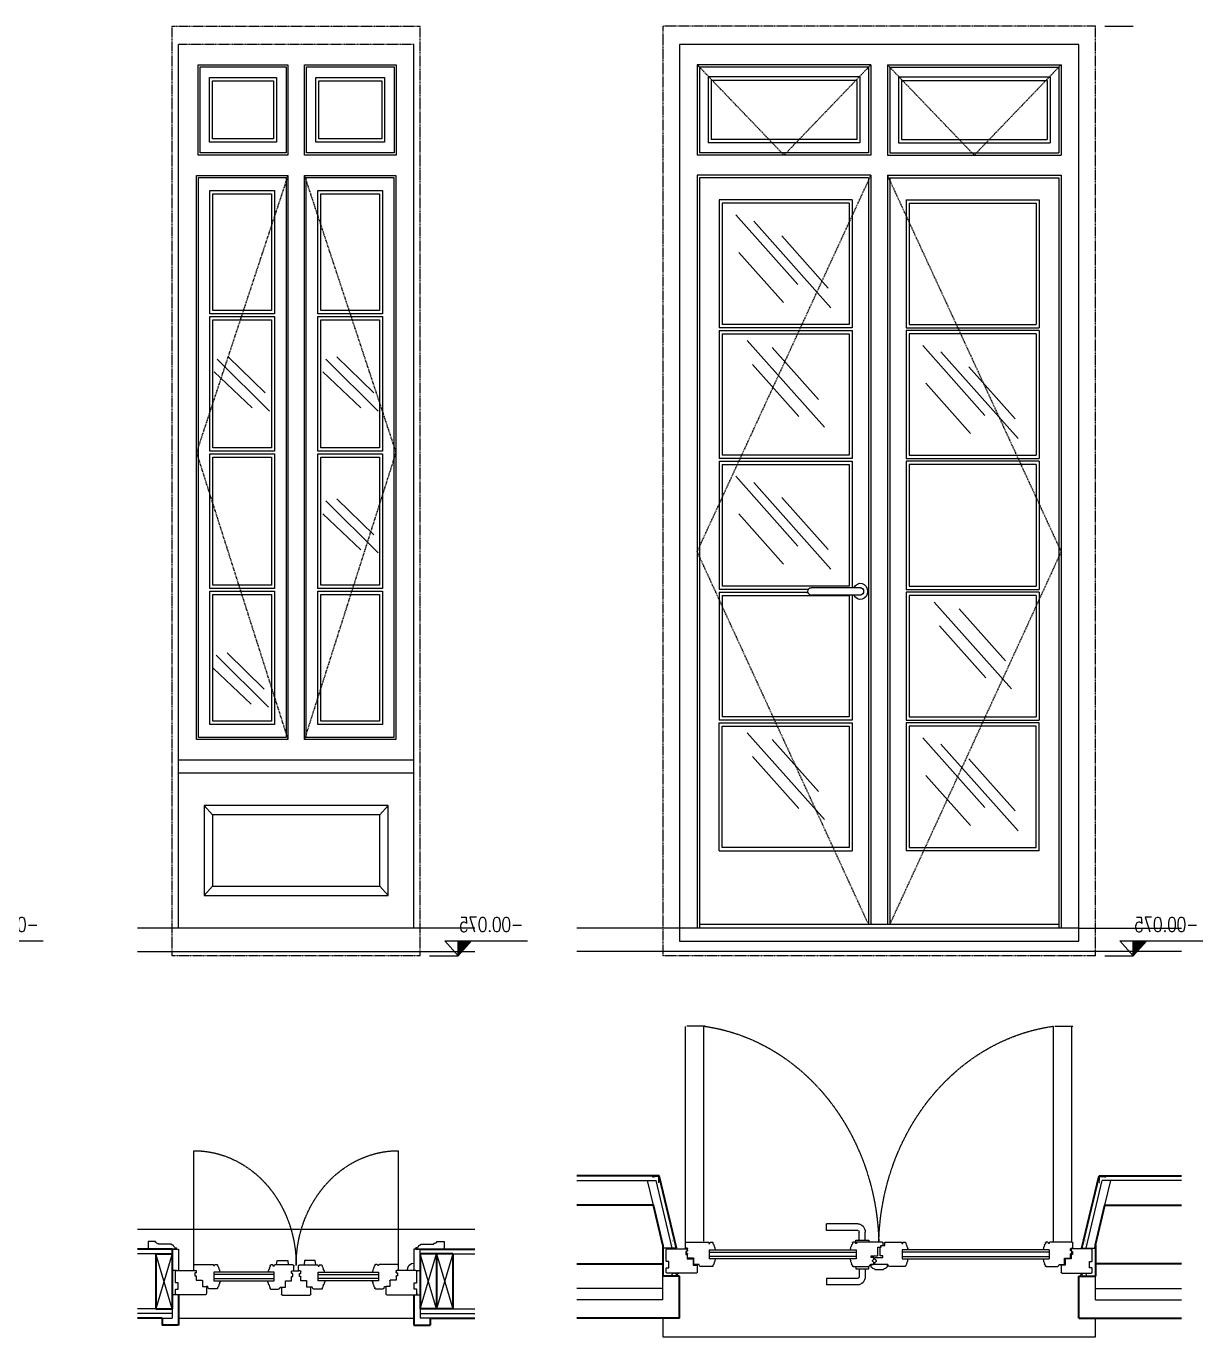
# Model space of a CAD drawing. Header units: inches. Extents: x -6116765 to 6074085, y -988255 to 3489801.
# Drawn here: x -3143482 to -2410093, y 2645834 to 3462499 of the extents above; entities that cross this region are included whole.
import ezdxf

# ---------------------------------------------------------------- set-up
doc = ezdxf.new("R2010")
doc.units = ezdxf.units.IN
doc.linetypes.add('HIDDEN', pattern=[0.375, 0.25, -0.125])
for name, color, linetype, lineweight in [('0_11mm_Line_Weight', 8, 'Continuous', 9), ('0_18mm_Line_Weight', 1, 'Continuous', 18), ('0_20mm_Line_Weight', 3, 'Continuous', 20), ('0_35mm_Line_Weight', 4, 'Continuous', 35), ('Dimensions_Levels', 30, 'Continuous', 18), ('Doors', 3, 'Continuous', 20), ('Partition_Framed', 250, 'Continuous', 25), ('Stairs_Steps', 1, 'Continuous', 18), ('Window_Elevations', 1, 'Continuous', 18), ('Window_Frames', 250, 'Continuous', 25), ('Window_Glass', 1, 'Continuous', 18), ('Window_Pivot_Lines', 91, 'Continuous', 9)]:
    doc.layers.add(name, color=color, linetype=linetype, lineweight=lineweight)
for name, color, linetype in [('Doors_swing', 8, 'Continuous'), ('HATCH', 7, 'Continuous'), ('Structural_Concrete', 250, 'Continuous'), ('Wall', 7, 'Continuous')]:
    doc.layers.add(name, color=color, linetype=linetype)
doc.styles.add('0050_Notes', font='romans.shx', dxfattribs={"width": 0.75, "height": 100})

# ---------------------------------------------------------------- blocks, each defined once
blk = doc.blocks.new('plasterstop')
at = {"layer": 'Partition_Framed', "const_width": 0.4}
blk.add_lwpolyline([(-9.6, 25.7), (-10.4, 24.9), (-9.6, 24), (-10.4, 23.2), (-9.6, 22.4), (-10.4, 21.5), (-9.6, 20.7), (-10.4, 19.8), (-9.6, 19), (-10.4, 18.2), (-9.6, 17.3), (-10.4, 16.5), (-9.6, 15.6), (-10.4, 14.8), (-9.6, 14), (-10.4, 13.1), (-9.6, 12.3), (-10.4, 11.4), (-9.6, 10.6), (-10.4, 9.8), (-10, 9.3), (-10, 0), (0, 0), (0, 0.5), (-10, 0.5)], dxfattribs=at)
blk = doc.blocks.new('angle_bead')
at = {"layer": 'Partition_Framed', "const_width": 0.4}
blk.add_lwpolyline([(-13.1, -13.7), (-13.1, -12.5), (-12, -12.5), (-12, -11.4), (-10.8, -11.4), (-10.8, -10.2), (-9.6, -10.2), (-9.6, -9), (-8.4, -9), (-8.4, -7.8), (-7.2, -7.8), (-7.2, -6.6), (-6.6, -6.6), (-0.7, -0.7, -0.519968), (0, 1.1, -0.532903), (0.7, -0.7), (6.6, -6.6), (7.2, -6.6), (7.2, -7.8), (8.4, -7.8), (8.4, -9), (9.6, -9), (9.6, -10.2), (10.8, -10.2), (10.8, -11.4), (12, -11.4), (12, -12.5), (13.1, -12.5), (13.1, -13.7)], format="xyb", dxfattribs=at)
blk = doc.blocks.new('Door_Arch')
at = {"layer": 'Doors'}
for p, q in [((-64, 20.6), (-86, 20.6)), ((-86, 20.6), (-86, 0)), ((0, 0), (-86, 0)), ((-64, 17.5), (-64, 20.6)), ((-55, 13.5), (-55, 15.1)), ((-15, 13.5), (-55, 13.5)), ((-15, 11.1), (-15, 13.5)), ((0, 0), (0, 3.2))]:
    blk.add_line(p, q, dxfattribs=at)
blk.add_lwpolyline([(-64, 17.5, 0.073464), (-64, 18.3, 0.073464)], format="xyb", dxfattribs=at)
for centre, radius, start, end in [((-62.4, 14.3), 3.54, 33.549, 117.2539), ((-56, 20.3), 5.33, 229.4186, 280.5885), ((-13.3, 5.4), 6.01, 17.2531, 106.7937), ((-1.5, 9.4), 6.44, 200.7728, 283.8585)]:
    blk.add_arc(centre, radius, start, end, dxfattribs=at)
blk = doc.blocks.new('doors_windows_set')
at = {"layer": 'Dimensions_Levels'}
for points in [[(12012.9, 12568.3), (12012.9, 12609.2), (11972, 12609.2)], [(14072.8, 12568.3), (14072.8, 12609.2), (14031.9, 12609.2)]]:
    blk.add_hatch(color=256, dxfattribs=at).paths.add_polyline_path(points)
at = {"layer": '0_11mm_Line_Weight'}
for p, q in [((12233.1, 14989.1), (12233.1, 14743.3)), ((12763.3, 14989.1), (12233.1, 14989.1)), ((12763.3, 14989.1), (12763.3, 14743.3)), ((12813.3, 14989.1), (13343.5, 14989.1)), ((12813.3, 14989.1), (12813.3, 14743.3)), ((13343.5, 14989.1), (13343.5, 14743.3)), ((12239.8, 14982.4), (12239.8, 14750)), ((12756.1, 14982.4), (12239.8, 14982.4)), ((12266.5, 14955.8), (12266.5, 14776.6)), ((12729.4, 14955.8), (12266.5, 14955.8)), ((12729.4, 14955.8), (12729.4, 14776.6)), ((12756.1, 14982.4), (12756.1, 14750)), ((12820.5, 14982.4), (13336.8, 14982.4)), ((12820.5, 14982.4), (12820.5, 14750)), ((12847.2, 14955.8), (13310.1, 14955.8)), ((12847.2, 14955.8), (12847.2, 14776.6)), ((13310.1, 14955.8), (13310.1, 14776.6)), ((13336.8, 14982.4), (13336.8, 14750)), ((12275.7, 14946.5), (12275.7, 14785.9)), ((12720.2, 14946.5), (12275.7, 14946.5)), ((12720.2, 14946.5), (12720.2, 14785.9)), ((12856.4, 14946.5), (13300.9, 14946.5)), ((12856.4, 14946.5), (12856.4, 14785.9)), ((13300.9, 14946.5), (13300.9, 14785.9)), ((12729.4, 14776.6), (12266.5, 14776.6)), ((12720.2, 14785.9), (12275.7, 14785.9)), ((12847.2, 14776.6), (13310.1, 14776.6)), ((12856.4, 14785.9), (13300.9, 14785.9)), ((12763.3, 14743.3), (12233.1, 14743.3)), ((12756.1, 14750), (12239.8, 14750)), ((12813.3, 14743.3), (13343.5, 14743.3)), ((12820.5, 14750), (13336.8, 14750)), ((12233.1, 14688.8), (12233.1, 12643.3)), ((12763.3, 14688.8), (12233.1, 14688.8)), ((12239.8, 14682.1), (12239.8, 12643.3)), ((12756.1, 14682.1), (12239.8, 14682.1)), ((12756.1, 14682.1), (12756.1, 12653.3)), ((12763.3, 14688.8), (12763.3, 12653.3)), ((12813.3, 14688.8), (12813.3, 12653.3)), ((12813.3, 14688.8), (13343.5, 14688.8)), ((12820.5, 14682.1), (12820.5, 12653.3)), ((12820.5, 14682.1), (13336.8, 14682.1)), ((13336.8, 14682.1), (13336.8, 12643.3)), ((13343.5, 14688.8), (13343.5, 12643.3)), ((12299.8, 14622.1), (12299.8, 14274.1)), ((12706.1, 14622.1), (12299.8, 14622.1)), ((12309, 14612.9), (12309, 14283.1)), ((12696.8, 14612.9), (12309, 14612.9)), ((12696.8, 14612.9), (12696.8, 14283.1)), ((12706.1, 14622.1), (12706.1, 14274.1)), ((12870.5, 14622.1), (12870.5, 14274.1)), ((12870.5, 14622.1), (13276.8, 14622.1)), ((12879.8, 14612.9), (12879.8, 14283.1)), ((12879.8, 14612.9), (13267.6, 14612.9)), ((13267.6, 14612.9), (13267.6, 14283.1)), ((13276.8, 14622.1), (13276.8, 14274.1)), ((12696.8, 14283.1), (12309, 14283.1)), ((12879.8, 14283.1), (13267.6, 14283.1)), ((12706.1, 14274.1), (12299.8, 14274.1)), ((12299.8, 14266.7), (12706.1, 14266.7)), ((12299.8, 14266.7), (12299.8, 13919)), ((12309, 14257.7), (12696.8, 14257.7)), ((12309, 14257.7), (12309, 13928)), ((12696.8, 14257.7), (12696.8, 13928)), ((12706.1, 14266.7), (12706.1, 13919)), ((12870.5, 14274.1), (13276.8, 14274.1)), ((13276.8, 14266.7), (12870.5, 14266.7)), ((12870.5, 14266.7), (12870.5, 13919)), ((13267.6, 14257.7), (12879.8, 14257.7)), ((12879.8, 14257.7), (12879.8, 13928)), ((13267.6, 14257.7), (13267.6, 13928)), ((13276.8, 14266.7), (13276.8, 13919)), ((12696.8, 13928), (12309, 13928)), ((12879.8, 13928), (13267.6, 13928)), ((12706.1, 13919), (12299.8, 13919)), ((12299.8, 13911.6), (12706.1, 13911.6)), ((12299.8, 13911.6), (12299.8, 13563.8)), ((12309, 13902.6), (12696.8, 13902.6)), ((12309, 13902.6), (12309, 13572.8)), ((12696.8, 13902.6), (12696.8, 13572.8)), ((12706.1, 13911.6), (12706.1, 13563.8)), ((12870.5, 13919), (13276.8, 13919)), ((13276.8, 13911.6), (12870.5, 13911.6)), ((12870.5, 13911.6), (12870.5, 13568.3)), ((13267.6, 13902.6), (12879.8, 13902.6)), ((12879.8, 13902.6), (12879.8, 13572.8)), ((13267.6, 13902.6), (13267.6, 13572.8)), ((13276.8, 13911.6), (13276.8, 13563.8)), ((12696.8, 13572.8), (12309, 13572.8)), ((12879.8, 13572.8), (13267.6, 13572.8)), ((12706.1, 13563.8), (12299.8, 13563.8)), ((12299.8, 13556.4), (12706.1, 13556.4)), ((12299.8, 13556.4), (12299.8, 13208.7)), ((12309, 13547.4), (12696.8, 13547.4)), ((12309, 13547.4), (12309, 13217.7)), ((12696.8, 13547.4), (12696.8, 13217.7)), ((12706.1, 13556.4), (12706.1, 13208.7)), ((12870.5, 13548.3), (12870.5, 13208.7)), ((13267.6, 13547.4), (12879.8, 13547.4)), ((12879.8, 13547.4), (12879.8, 13217.7)), ((13003.9, 13563.8), (13276.8, 13563.8)), ((13276.8, 13556.4), (13005.4, 13556.4)), ((13267.6, 13547.4), (13267.6, 13217.7)), ((13276.8, 13556.4), (13276.8, 13208.7)), ((12706.1, 13208.7), (12299.8, 13208.7)), ((12696.8, 13217.7), (12309, 13217.7)), ((12870.5, 13208.7), (13276.8, 13208.7)), ((12879.8, 13217.7), (13267.6, 13217.7)), ((12299.8, 13201.3), (12706.1, 13201.3)), ((12299.8, 12853.5), (12299.8, 13201.3)), ((12309, 13192.3), (12696.8, 13192.3)), ((12309, 12862.5), (12309, 13192.3)), ((12696.8, 13192.3), (12696.8, 12862.5)), ((12706.1, 13201.3), (12706.1, 12853.3)), ((13276.8, 13201.3), (12870.5, 13201.3)), ((12870.5, 13201.3), (12870.5, 12853.3)), ((13267.6, 13192.3), (12879.8, 13192.3)), ((12879.8, 13192.3), (12879.8, 12862.5)), ((13267.6, 12862.5), (13267.6, 13192.3)), ((13276.8, 12853.5), (13276.8, 13201.3)), ((14926.2, 13100.5), (14207.6, 13100.5)), ((14926.2, 13065.6), (14207.6, 13065.6)), ((14285.8, 12732.2), (14285.8, 12976.7)), ((14285.8, 12976.7), (14311.2, 12951.3)), ((14285.8, 12976.7), (14848, 12976.7)), ((14822.6, 12951.3), (14848, 12976.7)), ((14848, 12976.7), (14848, 12732.2)), ((14311.2, 12757.6), (14311.2, 12951.3)), ((14311.2, 12951.3), (14822.6, 12951.3)), ((14822.6, 12951.3), (14822.6, 12757.6)), ((12299.8, 12853.3), (12706.1, 12853.3)), ((12696.8, 12862.5), (12309, 12862.5)), ((13276.8, 12853.3), (12870.5, 12853.3)), ((12879.8, 12862.5), (13267.6, 12862.5)), ((14285.8, 12732.2), (14311.2, 12757.6)), ((14822.6, 12757.6), (14311.2, 12757.6)), ((14822.6, 12757.6), (14848, 12732.2)), ((14848, 12732.2), (14285.8, 12732.2)), ((12239.8, 12653.3), (13336.8, 12653.3)), ((14088.6, 11759.1), (14138.6, 11609.1)), ((14138.6, 11759.1), (14088.6, 11609.1)), ((14138.6, 11609.1), (14188.6, 11759.1)), ((14188.6, 11609.1), (14138.6, 11759.1)), ((14945.2, 11759.1), (14995.2, 11609.1)), ((14945.2, 11609.1), (14995.2, 11759.1))]:
    blk.add_line(p, q, dxfattribs=at)
for points in [[(14262, 14743.3), (14541.8, 14743.3), (14541.8, 14989.1), (14262, 14989.1)], [(14591.9, 14743.3), (14866.2, 14743.3), (14866.2, 14989.1), (14591.9, 14989.1)], [(14268, 14749.3), (14535.8, 14749.3), (14535.8, 14983.1), (14268, 14983.1)], [(14297, 14778.3), (14506.8, 14778.3), (14506.8, 14954.1), (14297, 14954.1)], [(14597.9, 14749.3), (14860.2, 14749.3), (14860.2, 14983.1), (14597.9, 14983.1)], [(14626.9, 14778.3), (14831.2, 14778.3), (14831.2, 14954.1), (14626.9, 14954.1)], [(14306, 14787.3), (14497.8, 14787.3), (14497.8, 14945.1), (14306, 14945.1)], [(14635.9, 14787.3), (14822.2, 14787.3), (14822.2, 14945.1), (14635.9, 14945.1)], [(14262.6, 13155.5), (14541.9, 13155.5), (14541.9, 14688.3), (14262.6, 14688.3)], [(14268.6, 13161.5), (14535.9, 13161.5), (14535.9, 14682.3), (14268.6, 14682.3)], [(14591.9, 13155.5), (14871.2, 13155.5), (14871.2, 14688.3), (14591.9, 14688.3)], [(14597.9, 13161.5), (14865.2, 13161.5), (14865.2, 14682.3), (14597.9, 14682.3)], [(14303.6, 14312.3), (14500.9, 14312.3), (14500.9, 14647.3), (14303.6, 14647.3)], [(14312.6, 14321.3), (14491.9, 14321.3), (14491.9, 14638.3), (14312.6, 14638.3)], [(14632.9, 14312.3), (14830.2, 14312.3), (14830.2, 14647.3), (14632.9, 14647.3)], [(14641.9, 14321.3), (14821.2, 14321.3), (14821.2, 14638.3), (14641.9, 14638.3)], [(14303.6, 13939.2), (14500.9, 13939.2), (14500.9, 14304.9), (14303.6, 14304.9)], [(14312.6, 13948.2), (14491.9, 13948.2), (14491.9, 14295.9), (14312.6, 14295.9)], [(14632.9, 13939.2), (14830.2, 13939.2), (14830.2, 14304.9), (14632.9, 14304.9)], [(14641.9, 13948.2), (14821.2, 13948.2), (14821.2, 14295.9), (14641.9, 14295.9)], [(14303.6, 13566.1), (14500.9, 13566.1), (14500.9, 13931.8), (14303.6, 13931.8)], [(14312.6, 13575.1), (14491.9, 13575.1), (14491.9, 13922.8), (14312.6, 13922.8)], [(14632.9, 13566.1), (14830.2, 13566.1), (14830.2, 13931.8), (14632.9, 13931.8)], [(14641.9, 13575.1), (14821.2, 13575.1), (14821.2, 13922.8), (14641.9, 13922.8)], [(14303.6, 13196.5), (14500.9, 13196.5), (14500.9, 13558.7), (14303.6, 13558.7)], [(14312.6, 13205.5), (14491.9, 13205.5), (14491.9, 13549.7), (14312.6, 13549.7)], [(14632.9, 13196.5), (14830.2, 13196.5), (14830.2, 13558.7), (14632.9, 13558.7)], [(14641.9, 13205.5), (14821.2, 13205.5), (14821.2, 13549.7), (14641.9, 13549.7)]]:
    blk.add_lwpolyline(points, close=True, dxfattribs=at)
at = {"layer": '0_18mm_Line_Weight'}
for p, q in [((11866.3, 11958.1), (12107.7, 11958.1)), ((12099.8, 11891.1), (12081.9, 11958.1)), ((12157, 11774.2), (12107.7, 11958.1)), ((13419.6, 11774.2), (13468.9, 11958.1)), ((13710.3, 11958.1), (13468.9, 11958.1)), ((13476.8, 11891.1), (13494.7, 11958.1)), ((15051.3, 11825.4), (14021.5, 11825.4)), ((12131.2, 11774.2), (12128.7, 11783.3)), ((12170, 11774.2), (12131.2, 11774.2)), ((13406.6, 11774.2), (13445.4, 11774.2)), ((13445.4, 11774.2), (13447.9, 11783.3)), ((14088.6, 11759.1), (14021.5, 11759.1)), ((14995.2, 11759.1), (15051.3, 11759.1)), ((12128.7, 11634.1), (12128.7, 11698.1)), ((13447.9, 11634.1), (13447.9, 11698.1)), ((12128.7, 11664.1), (11866.3, 11664.1)), ((13447.9, 11664.1), (13710.3, 11664.1)), ((12128.7, 11634.1), (11866.3, 11634.1)), ((13447.9, 11634.1), (13710.3, 11634.1)), ((14088.6, 11609.1), (14021.5, 11609.1)), ((14188.6, 11609.1), (14188.6, 11584.1)), ((14945.2, 11609.1), (14945.2, 11584.1)), ((14995.2, 11609.1), (15051.3, 11609.1)), ((14188.6, 11596.6), (14021.5, 11596.6)), ((14157.6, 11584.1), (14188.6, 11584.1)), ((14926.2, 11584.1), (14207.6, 11584.1)), ((14945.2, 11596.6), (15051.3, 11596.6)), ((14976.2, 11584.1), (14945.2, 11584.1))]:
    blk.add_line(p, q, dxfattribs=at)
at = {"layer": '0_20mm_Line_Weight'}
for p, q in [((14188.6, 11759.1), (14188.6, 11771.6)), ((14188.6, 11771.6), (14207.6, 11771.6)), ((14207.6, 11771.6), (14207.6, 11713.7)), ((14926.2, 11771.6), (14926.2, 11713.7)), ((14945.2, 11771.6), (14926.2, 11771.6)), ((14201.6, 11713.7), (14188.6, 11713.7)), ((14932.2, 11713.7), (14945.2, 11713.7)), ((14201.6, 11647.6), (14188.6, 11647.6)), ((14932.2, 11647.6), (14945.2, 11647.6))]:
    blk.add_line(p, q, dxfattribs=at)
blk.add_arc((14207.6, 11713.7), 20, 0, 90, dxfattribs=at)
at = {"layer": '0_35mm_Line_Weight'}
for p, q in [((12117.3, 11970.6), (11866.3, 11970.6)), ((12170, 11774.2), (12117.3, 11970.6)), ((13406.6, 11774.2), (13459.3, 11970.6)), ((13459.3, 11970.6), (13710.3, 11970.6)), ((12099.8, 11891.1), (11866.3, 11891.1)), ((12128.7, 11783.3), (12099.8, 11891.1)), ((13447.9, 11783.3), (13476.8, 11891.1)), ((13476.8, 11891.1), (13710.3, 11891.1)), ((12128.7, 11783.3), (12128.7, 11731.1)), ((13447.9, 11783.3), (13447.9, 11731.1)), ((14188.6, 11771.6), (14021.5, 11771.6)), ((14088.6, 11759.1), (14088.6, 11609.1)), ((14088.6, 11759.1), (14188.6, 11759.1)), ((14138.6, 11759.1), (14138.6, 11609.1)), ((14188.6, 11759.1), (14188.6, 11609.1)), ((14945.2, 11771.6), (15051.3, 11771.6)), ((14945.2, 11771.6), (14945.2, 11609.1)), ((14995.2, 11759.1), (14945.2, 11759.1)), ((14995.2, 11759.1), (14995.2, 11609.1)), ((11866.3, 11731.1), (12128.7, 11731.1)), ((12128.7, 11731.1), (12128.7, 11698.1)), ((13710.3, 11731.1), (13447.9, 11731.1)), ((13447.9, 11731.1), (13447.9, 11698.1)), ((12178.7, 11698.1), (12128.7, 11698.1)), ((12178.7, 11584.1), (12178.7, 11698.1)), ((13397.9, 11698.1), (13447.9, 11698.1)), ((13397.9, 11584.1), (13397.9, 11698.1)), ((14207.6, 11647.6), (14207.6, 11565.1)), ((14926.2, 11647.6), (14926.2, 11565.1)), ((14088.6, 11609.1), (14188.6, 11609.1)), ((14995.2, 11609.1), (14945.2, 11609.1)), ((12178.7, 11584.1), (11866.3, 11584.1)), ((13397.9, 11584.1), (13710.3, 11584.1)), ((14157.6, 11584.1), (14021.5, 11584.1)), ((14157.6, 11584.1), (14157.6, 11565.1)), ((14976.2, 11584.1), (15051.3, 11584.1)), ((14976.2, 11584.1), (14976.2, 11565.1)), ((14207.6, 11565.1), (14157.6, 11565.1)), ((14926.2, 11565.1), (14976.2, 11565.1))]:
    blk.add_line(p, q, dxfattribs=at)
at = {"layer": 'Dimensions_Levels'}
for p, q in [((12099.9, 15093.6), (12012.9, 15093.6)), ((12053.9, 12609.2), (11800.9, 12609.2)), ((12012.9, 12568.3), (11972, 12609.2)), ((12012.9, 12568.3), (12053.9, 12609.2)), ((12012.9, 12568.3), (12012.9, 12609.2)), ((14113.8, 12609.2), (13860.8, 12609.2)), ((14072.8, 12568.3), (14031.9, 12609.2)), ((14072.8, 12568.3), (14113.8, 12609.2)), ((14072.8, 12568.3), (14072.8, 12609.2)), ((15591.9, 12609.2), (15338.9, 12609.2)), ((12099.9, 12568.3), (12012.9, 12568.3)), ((14159.8, 12568.3), (14072.8, 12568.3))]:
    blk.add_line(p, q, dxfattribs=at)
at = {"layer": 'Doors', "color": 8}
for p, q in [((12845.6, 13568.3), (12995.6, 13568.3)), ((12845.6, 13548.3), (12995.6, 13548.3))]:
    blk.add_line(p, q, dxfattribs=at)
at = {"layer": 'Doors', "color": 8, "linetype": 'Continuous'}
for p, q in [((12853.8, 11840.2), (12948.8, 11840.2)), ((12853.8, 11822.2), (12948.8, 11822.2)), ((12948.8, 11822.2), (12948.8, 11840.2)), ((12859.8, 11796.2), (12819.8, 11796.2)), ((12819.8, 11796.2), (12819.8, 11790.2)), ((12830.8, 11796.2), (12830.8, 11817.2)), ((12848.8, 11796.2), (12848.8, 11817.2)), ((12859.8, 11790.2), (12859.8, 11796.2)), ((12819.8, 11718.1), (12819.8, 11724.1)), ((12859.8, 11718.1), (12819.8, 11718.1)), ((12830.8, 11718.1), (12830.8, 11697.1)), ((12848.8, 11718.1), (12848.8, 11697.1)), ((12859.8, 11724.1), (12859.8, 11718.1)), ((12853.8, 11692.1), (12948.8, 11692.1)), ((12948.8, 11692.1), (12948.8, 11674.1)), ((12853.8, 11674.1), (12948.8, 11674.1))]:
    blk.add_line(p, q, dxfattribs=at)
at = {"layer": 'Doors'}
for points in [[(12289.1, 11745.1), (12287.1, 11741.1), (12287.1, 11738.1, 0.180533), (12284.8, 11735.5), (12283.6, 11730.8, -0.244724), (12281.1, 11728.1), (12281.1, 11726.1, -0.417157), (12279.1, 11724.1), (12243.5, 11724.1, -0.316514), (12240.7, 11726.1), (12239.3, 11730.1), (12234.1, 11730.1), (12223.1, 11730.1), (12223.1, 11746.2, 0.414214), (12222.1, 11747.2), (12204.1, 11747.2), (12204.1, 11758.2, 0.414214), (12203.1, 11759.2), (12200.1, 11759.2), (12200.1, 11767.2), (12203.1, 11767.2, 0.414214), (12204.1, 11768.2), (12204.1, 11772.2, 0.414214), (12202.1, 11774.2), (12198.1, 11774.2), (12198.1, 11774.2, -0.414214), (12197.1, 11775.2), (12197.1, 11787.2, -0.414214), (12200.1, 11790.2), (12267.1, 11790.2, -0.414214), (12269.1, 11788.2), (12269.1, 11787.2), (12272.1, 11787.2), (12272.1, 11788.2, -0.414214), (12274.1, 11790.2), (12279.1, 11790.2, -0.414214), (12281.1, 11788.2), (12281.1, 11786.2, -0.244724), (12283.6, 11783.4), (12284.8, 11778.8, 0.180533), (12287.1, 11776.2), (12287, 11773), (12289.2, 11769.2)], [(12699.3, 11745.2), (12701.4, 11741.2), (12701.3, 11738.2, -0.180533), (12703.6, 11735.5), (12704.8, 11730.9, 0.244724), (12707.3, 11728.2), (12707.3, 11726.2, 0.414214), (12709.3, 11724.2), (12756.8, 11724.2, 0.297898), (12759.5, 11726), (12761.3, 11730.1), (12800.3, 11730.1, 0.414214), (12801.3, 11731.1), (12801.3, 11735.4, 0.344151), (12800.5, 11736.4), (12798.8, 11736.9, -0.344151), (12797.3, 11738.8), (12797.3, 11740.7, -0.344151), (12798.8, 11742.6), (12800.5, 11743.1, 0.344151), (12801.3, 11744), (12801.3, 11747.6, 0.414214), (12800.3, 11748.6), (12776.7, 11748.6), (12776.7, 11753.6), (12784.7, 11753.6), (12784.7, 11776.4), (12782.1, 11776.4), (12782.1, 11781.4), (12771.4, 11781.4), (12771.4, 11787.2, 0.414214), (12768.4, 11790.2), (12721.3, 11790.2, 0.414214), (12719.3, 11788.2), (12719.3, 11787.2), (12716.3, 11787.2), (12716.3, 11788.2, 0.414214), (12714.3, 11790.2), (12709.3, 11790.2, 0.414214), (12707.3, 11788.2), (12707.3, 11786.2, 0.244999), (12704.8, 11783.5), (12703.6, 11778.9, -0.225315), (12701.3, 11776.2), (12701.3, 11773.2), (12699.2, 11769.2)], [(12877.9, 11745.2), (12875.8, 11741.2), (12875.9, 11738.2, 0.180533), (12873.6, 11735.5), (12872.4, 11730.9, -0.244724), (12869.9, 11728.2), (12869.9, 11726.2, -0.414214), (12867.9, 11724.2), (12820.4, 11724.2, -0.297898), (12817.7, 11726), (12815.9, 11730.1), (12806.5, 11730.1, -0.414214), (12804.5, 11732.1), (12804.5, 11735.4, -0.344151), (12805.3, 11736.4), (12807, 11736.9, 0.344151), (12808.5, 11738.8), (12808.5, 11740.7, 0.344151), (12807, 11742.6), (12805.3, 11743.1, -0.344151), (12804.5, 11744), (12804.5, 11748.7), (12812.5, 11748.7), (12812.5, 11753.1), (12804.5, 11753.1), (12804.5, 11753.6), (12793.7, 11753.6, -0.414214), (12792.7, 11754.6), (12792.7, 11757.2), (12792.7, 11776.4), (12783, 11776.4), (12783, 11781.6), (12777.4, 11781.6, -0.414214), (12775.9, 11783.1), (12775.9, 11787.3, -0.454111), (12779.3, 11790.2), (12855.9, 11790.2, -0.414214), (12857.9, 11788.2), (12857.9, 11787.2), (12860.9, 11787.2), (12860.9, 11788.2, -0.414214), (12862.9, 11790.2), (12867.9, 11790.2, -0.414214), (12869.9, 11788.2), (12869.9, 11786.2, 0.388906), (12872.4, 11783.5), (12873.6, 11778.9, 0.225315), (12875.9, 11776.2), (12875.9, 11773.2), (12878, 11769.2)], [(13287.5, 11745.1), (13289.5, 11741.1), (13289.5, 11738.1, -0.180533), (13291.8, 11735.5), (13293, 11730.8, 0.244724), (13295.5, 11728.1), (13295.5, 11726.1, 0.417157), (13297.5, 11724.1), (13333.1, 11724.1, 0.316514), (13335.9, 11726.1), (13337.3, 11730.1), (13342.5, 11730.1), (13353.5, 11730.1), (13353.5, 11746.2, -0.414214), (13354.5, 11747.2), (13372.5, 11747.2), (13372.5, 11758.2, -0.414214), (13373.5, 11759.2), (13376.5, 11759.2), (13376.5, 11767.2), (13373.5, 11767.2, -0.414214), (13372.5, 11768.2), (13372.5, 11772.2, -0.414214), (13374.5, 11774.2), (13378.5, 11774.2), (13378.5, 11774.2, 0.414214), (13379.5, 11775.2), (13379.5, 11787.2, 0.414214), (13376.5, 11790.2), (13309.5, 11790.2, 0.414214), (13307.5, 11788.2), (13307.5, 11787.2), (13304.5, 11787.2), (13304.5, 11788.2, 0.414214), (13302.5, 11790.2), (13297.5, 11790.2, 0.414214), (13295.5, 11788.2), (13295.5, 11786.2, 0.244724), (13293, 11783.4), (13291.8, 11778.8, -0.180533), (13289.5, 11776.2), (13289.6, 11773), (13287.4, 11769.2)]]:
    blk.add_lwpolyline(points, format="xyb", dxfattribs=at)
blk.add_lwpolyline([(12763.2, 11724.1), (12763.2, 11730.1), (12813.3, 11730.1), (12813.3, 11724.1, -0.414214), (12811.3, 11722.1), (12810.4, 11722.1), (12810.4, 11721.9, -0.357402), (12808.7, 11719.9), (12802.8, 11718.2, 0.247421), (12801.3, 11716.1), (12775.3, 11716.1, 0.247421), (12773.8, 11718.2), (12767.9, 11719.9, -0.357402), (12766.2, 11721.9), (12766.2, 11722.1), (12765.2, 11722.1, -0.414214)], format="xyb", close=True, dxfattribs=at)
at = {"layer": 'Doors', "color": 8}
for centre, radius, start, end in [((12845.6, 13558.3), 22, 27.0357, 332.9643), ((12845.6, 13558.3), 10, 90, 270), ((12995.6, 13558.3), 10, 270, 90)]:
    blk.add_arc(centre, radius, start, end, dxfattribs=at)
at = {"layer": 'Doors', "color": 8, "linetype": 'Continuous'}
for centre, radius, start, end in [((12853.8, 11817.2), 23, 90, 180), ((12853.8, 11817.2), 5, 90, 180), ((12853.8, 11697.1), 23, 180, 270), ((12853.8, 11697.1), 5, 180, 270)]:
    blk.add_arc(centre, radius, start, end, dxfattribs=at)
at = {"layer": 'Doors_swing', "color": 8, "linetype": 'HIDDEN', "ltscale": 7}
for p, q in [((12252.1, 12377.1), (12196.1, 12377.1)), ((12200.1, 11790.2), (12200.1, 12377.1)), ((12256.1, 11793.2), (12256.1, 12377.1)), ((13318.7, 12377.1), (13374.7, 12377.1)), ((13322.7, 11793.2), (13322.7, 12377.1)), ((13378.7, 11790.2), (13378.7, 12377.1)), ((14255, 11727), (14255, 12038.9)), ((14878.8, 11727), (14878.8, 12038.9))]:
    blk.add_line(p, q, dxfattribs=at)
for centre, radius, start, end in [((12181.3, 11773.4), 608.3, 1.583, 82.9399), ((13397.5, 11773.4), 608.3, 97.0601, 178.417), ((14255.2, 11727.2), 311.7, 359.9534, 90.0466), ((14878.6, 11727.2), 311.7, 89.9534, 180.0466)]:
    blk.add_arc(centre, radius, start, end, dxfattribs=at)
at = {"layer": 'HATCH', "color": 8}
for p, q in [((12935.2, 14328.7), (13170.7, 14564.2)), ((13036.5, 14391.6), (13226, 14581.2)), ((12944.2, 14382.4), (13085.5, 14523.7)), ((13080.2, 14342.7), (13216.5, 14479)), ((12364.5, 13973.6), (12600, 14209)), ((12465.7, 14036.5), (12655.3, 14226.1)), ((12955.2, 14004.1), (13190.7, 14239.6)), ((12973.3, 14079.7), (13114.6, 14221)), ((13033.3, 14033.5), (13174.6, 14174.8)), ((14316.8, 14048.2), (14476, 14189.5)), ((14330.1, 14097.8), (14443, 14195.7)), ((14648.3, 14048.2), (14807.5, 14189.5)), ((14661.7, 14097.8), (14774.6, 14195.7)), ((12373.5, 14027.3), (12514.7, 14168.6)), ((14369.4, 14056.5), (14485.2, 14154.4)), ((14700.9, 14056.5), (14816.7, 14154.4)), ((12509.5, 13987.6), (12645.8, 14123.9)), ((12935.2, 13618.4), (13170.7, 13853.9)), ((13036.5, 13681.3), (13226, 13870.9)), ((12944.2, 13672.1), (13085.5, 13813.4)), ((14316.8, 13662.6), (14476, 13803.9)), ((14330.1, 13712.2), (14443, 13810.1)), ((13080.2, 13632.4), (13216.5, 13768.7)), ((14369.4, 13670.9), (14485.2, 13768.8)), ((12384.5, 13293.8), (12620, 13529.3)), ((12402.5, 13369.4), (12543.8, 13510.7)), ((12462.6, 13323.2), (12603.9, 13464.5)), ((14664.6, 13293), (14777.5, 13390.9)), ((14651.3, 13243.4), (14810.5, 13384.7)), ((14703.9, 13251.7), (14819.7, 13349.6)), ((12955.2, 12938.7), (13190.7, 13174.1)), ((12364.5, 12908.1), (12600, 13143.6)), ((12465.7, 12971), (12655.3, 13160.6)), ((12973.3, 13014.3), (13114.6, 13155.5)), ((12373.5, 12961.8), (12514.7, 13103.1)), ((13033.3, 12968.1), (13174.6, 13109.4)), ((12509.5, 12922.1), (12645.8, 13058.4))]:
    blk.add_line(p, q, dxfattribs=at)
at = {"layer": 'Stairs_Steps'}
blk.add_lwpolyline([(13448.7, 11584.1), (13448.7, 11533.3), (12127.9, 11533.3), (12127.9, 11584.1)], dxfattribs=at)
at = {"layer": 'Structural_Concrete', "color": 2, "linetype": 'HIDDEN', "ltscale": 10}
for p, q in [((12128.7, 12568.3), (12128.7, 15093.6)), ((12128.7, 15093.6), (13447.9, 15093.6)), ((13447.9, 15093.6), (13447.9, 12568.3)), ((14188.6, 12568.3), (14188.6, 15093.6)), ((14945.2, 15093.6), (14188.6, 15093.6)), ((14945.2, 12568.3), (14945.2, 15093.6)), ((12128.7, 12568.3), (13447.9, 12568.3)), ((14188.6, 12568.3), (14945.2, 12568.3))]:
    blk.add_line(p, q, dxfattribs=at)
blk.add_lwpolyline([(14207.6, 15043.6), (14926.2, 15043.6)], dxfattribs=at)
at = {"layer": 'Window_Elevations', "color": 2}
for p, q in [((12178.7, 12608.4), (12178.7, 15043.6)), ((12178.7, 15043.6), (13397.9, 15043.6)), ((13397.9, 15043.6), (13397.9, 12608.4)), ((14207.6, 12643.3), (14207.6, 15043.6)), ((14926.2, 12643.3), (14926.2, 15043.6)), ((12178.7, 12643.3), (13397.9, 12643.3)), ((14021.5, 12643.3), (15051.3, 12643.3)), ((13397.9, 12608.4), (12178.7, 12608.4))]:
    blk.add_line(p, q, dxfattribs=at)
at = {"layer": 'Window_Elevations'}
for p, q in [((12178.7, 12643.3), (11866.3, 12643.3)), ((13397.9, 12643.3), (13710.3, 12643.3)), ((11866.3, 12579.8), (13710.3, 12579.8)), ((15051.3, 12579.8), (14021.5, 12579.8))]:
    blk.add_line(p, q, dxfattribs=at)
at = {"layer": 'Window_Frames'}
blk.add_line((14574.9, 11712.5), (14558.9, 11712.5), dxfattribs=at)
for points in [[(12196.1, 11772.2), (12200.1, 11772.2, -0.414214), (12202.1, 11770.2), (12202.1, 11766.2, -0.414214), (12201.1, 11765.2), (12198.1, 11765.2), (12198.1, 11757.2), (12201.1, 11757.2, -0.414214), (12202.1, 11756.2), (12202.1, 11745.2), (12220.1, 11745.2, -0.414214), (12221.1, 11744.2), (12221.1, 11728.1), (12232.1, 11728.1, -0.414214), (12233.1, 11727.1), (12233.1, 11709.1, -0.414214), (12230.1, 11706.1), (12141.7, 11706.1, -0.414214), (12138.7, 11709.1), (12138.7, 11720.1), (12139.7, 11721.1), (12146.7, 11721.1), (12146.7, 11738.1), (12139.7, 11738.1), (12138.7, 11739.2), (12138.7, 11769.2, -0.414214), (12141.7, 11772.2)], [(13380.5, 11772.2), (13376.5, 11772.2, 0.414214), (13374.5, 11770.2), (13374.5, 11766.2, 0.414214), (13375.5, 11765.2), (13378.5, 11765.2), (13378.5, 11757.2), (13375.5, 11757.2, 0.414214), (13374.5, 11756.2), (13374.5, 11745.2), (13356.5, 11745.2, 0.414214), (13355.5, 11744.2), (13355.5, 11728.1), (13344.5, 11728.1, 0.414214), (13343.5, 11727.1), (13343.5, 11709.1, 0.414214), (13346.5, 11706.1), (13434.9, 11706.1, 0.414214), (13437.9, 11709.1), (13437.9, 11720.1), (13436.9, 11721.1), (13429.9, 11721.1), (13429.9, 11738.1), (13436.9, 11738.1), (13437.9, 11739.2), (13437.9, 11769.2, 0.414214), (13434.9, 11772.2)], [(14256, 11713.7), (14260, 11713.7, -0.414214), (14262, 11711.7), (14262, 11707.7, -0.414214), (14261, 11706.7), (14258, 11706.7), (14258, 11698.7), (14261, 11698.7, -0.414214), (14262, 11697.7), (14262, 11686.7), (14280, 11686.7, -0.414214), (14281, 11685.7), (14281, 11669.6), (14292, 11669.6, -0.414214), (14293, 11668.6), (14293, 11650.6, -0.414214), (14290, 11647.6), (14201.6, 11647.6, -0.414214), (14198.6, 11650.6), (14198.6, 11661.6), (14199.6, 11662.6), (14206.6, 11662.6), (14206.6, 11679.6), (14199.6, 11679.6), (14198.6, 11680.7), (14198.6, 11710.7, -0.414214), (14201.6, 11713.7)], [(14877.8, 11713.7), (14873.8, 11713.7, 0.414214), (14871.8, 11711.7), (14871.8, 11707.7, 0.414214), (14872.8, 11706.7), (14875.8, 11706.7), (14875.8, 11698.7), (14872.8, 11698.7, 0.414214), (14871.8, 11697.7), (14871.8, 11686.7), (14853.8, 11686.7, 0.414214), (14852.8, 11685.7), (14852.8, 11669.6), (14841.8, 11669.6, 0.414214), (14840.8, 11668.6), (14840.8, 11650.6, 0.414214), (14843.8, 11647.6), (14932.2, 11647.6, 0.414214), (14935.2, 11650.6), (14935.2, 11661.6), (14934.2, 11662.6), (14927.2, 11662.6), (14927.2, 11679.6), (14934.2, 11679.6), (14935.2, 11680.7), (14935.2, 11710.7, 0.414214), (14932.2, 11713.7)]]:
    blk.add_lwpolyline(points, format="xyb", close=True, dxfattribs=at)
for points in [[(14255.5, 11714.1), (14256, 11714.1, -0.548093), (14255, 11715), (14255, 11727, -0.414214), (14258, 11730), (14313.2, 11729.9, -0.339249), (14315.2, 11727.7), (14315.2, 11726.7), (14318.2, 11726.7), (14318.2, 11727.7, -0.330757), (14320.2, 11729.9), (14325.2, 11729.9, -0.325141), (14327.2, 11727.7), (14327.2, 11725.7, -0.244999), (14329.7, 11722.9), (14330.9, 11718.3, 0.180533), (14333.2, 11715.6), (14333.1, 11712.5), (14335.2, 11708.6)], [(14478.8, 11685.6), (14481.9, 11679.4), (14481.9, 11676.4, -0.180533), (14484.2, 11673.8), (14485.4, 11669.1, 0.244999), (14487.9, 11666.4), (14487.9, 11664.4, 0.414214), (14489.9, 11662.4), (14513.4, 11662.4, 0.31546), (14516.3, 11664.4), (14517.7, 11668.4), (14533.9, 11668.4), (14533.9, 11684.4, -0.414214), (14534.9, 11685.4), (14552.9, 11685.4), (14552.9, 11696.4, -0.414214), (14553.9, 11697.4), (14556.9, 11697.4), (14556.9, 11705.4), (14553.9, 11705.4, -0.414214), (14552.9, 11706.4), (14552.9, 11710.5, -0.414214), (14554.9, 11712.5), (14558.9, 11712.5), (14558.9, 11712.5, 0.414214), (14559.9, 11713.5), (14559.9, 11725.5, 0.414214), (14556.9, 11728.5), (14501.9, 11728.5, 0.413723), (14499.9, 11726.5), (14499.9, 11725.5), (14496.9, 11725.5), (14496.9, 11726.5, 0.414214), (14494.9, 11728.5), (14489.9, 11728.5, 0.414214), (14487.9, 11726.5), (14487.9, 11724.5, 0.244999), (14485.4, 11721.7), (14484.2, 11717.1, -0.180533), (14481.9, 11714.5), (14482, 11711.3), (14480.5, 11708.6)], [(14655, 11685.6), (14651.9, 11679.4), (14651.9, 11676.4, 0.180533), (14649.6, 11673.8), (14648.4, 11669.1, -0.244999), (14645.9, 11666.4), (14645.9, 11664.4, -0.414214), (14643.9, 11662.4), (14620.4, 11662.4, -0.31546), (14617.5, 11664.4), (14616.1, 11668.4), (14599.9, 11668.4), (14599.9, 11684.4, 0.414214), (14598.9, 11685.4), (14580.9, 11685.4), (14580.9, 11696.4, 0.414214), (14579.9, 11697.4), (14576.9, 11697.4), (14576.9, 11705.4), (14579.9, 11705.4, 0.414214), (14580.9, 11706.4), (14580.9, 11710.5, 0.414214), (14578.9, 11712.5), (14574.9, 11712.5), (14574.9, 11712.5, -0.414214), (14573.9, 11713.5), (14573.9, 11725.5, -0.414214), (14576.9, 11728.5), (14631.9, 11728.5, -0.413723), (14633.9, 11726.5), (14633.9, 11725.5), (14636.9, 11725.5), (14636.9, 11726.5, -0.414214), (14638.9, 11728.5), (14643.9, 11728.5, -0.414214), (14645.9, 11726.5), (14645.9, 11724.5, -0.244999), (14648.4, 11721.7), (14649.6, 11717.1, 0.180533), (14651.9, 11714.5), (14651.8, 11711.3), (14653.3, 11708.6)], [(14878.3, 11714.1), (14877.8, 11714.1, 0.548093), (14878.8, 11715), (14878.8, 11727, 0.414214), (14875.8, 11730), (14820.6, 11729.9, 0.339249), (14818.6, 11727.7), (14818.6, 11726.7), (14815.6, 11726.7), (14815.6, 11727.7, 0.330757), (14813.6, 11729.9), (14808.6, 11729.9, 0.325141), (14806.6, 11727.7), (14806.6, 11725.7, 0.244999), (14804.1, 11722.9), (14802.9, 11718.3, -0.180533), (14800.6, 11715.6), (14800.7, 11712.5), (14798.6, 11708.6)], [(14335.6, 11685.6), (14333, 11680.6), (14333, 11677.6, 0.180533), (14330.7, 11674.9), (14329.5, 11670.3, -0.244999), (14327, 11667.6), (14327, 11665.6, -0.414214), (14324.9, 11663.6), (14301.4, 11663.6, -0.31546), (14298.6, 11665.6), (14297.2, 11669.6), (14292, 11669.6)], [(14798.2, 11685.6), (14800.8, 11680.6), (14800.8, 11677.6, -0.180533), (14803.1, 11674.9), (14804.3, 11670.3, 0.244999), (14806.8, 11667.6), (14806.8, 11665.6, 0.414214), (14808.9, 11663.6), (14832.4, 11663.6, 0.31546), (14835.2, 11665.6), (14836.6, 11669.6), (14841.8, 11669.6)], [(14610.9, 11668.4, -0.185242), (14611.9, 11665.4), (14611.9, 11649.4, -0.414214), (14608.9, 11646.4), (14524.9, 11646.4, -0.397268), (14521.9, 11649.4), (14521.9, 11667.5, -0.414214), (14522.9, 11668.5)]]:
    blk.add_lwpolyline(points, format="xyb", dxfattribs=at)
for points in [[(14507, 11728.5), (14508.9, 11740.8), (14541, 11740.7), (14542.8, 11728.5)], [(14626.8, 11728.5), (14624.9, 11740.8), (14592.8, 11740.7), (14591, 11728.5)]]:
    blk.add_lwpolyline(points, dxfattribs=at)
for centre, start, end in [((12160.8, 11702.1), 90, 270), ((12164.8, 11702.1), 270, 90), ((12176.8, 11702.1), 90, 270), ((13399.8, 11702.1), 270, 90), ((13411.8, 11702.1), 90, 270), ((13415.8, 11702.1), 270, 90)]:
    blk.add_arc(centre, 4, start, end, dxfattribs=at)
at = {"layer": 'Window_Glass'}
for p, q in [((12269.2, 11769.2), (12718.3, 11769.2)), ((12269.2, 11769.2), (12269.2, 11745.2)), ((12269.2, 11763.2), (12718.3, 11763.2)), ((12718.3, 11751.2), (12269.2, 11751.2)), ((12718.3, 11769.2), (12718.3, 11745.2)), ((13307.4, 11769.2), (12858.8, 11769.2)), ((12858.8, 11769.2), (12858.8, 11745.2)), ((13307.4, 11763.2), (12858.8, 11763.2)), ((12858.8, 11751.2), (13307.4, 11751.2)), ((13307.4, 11769.2), (13307.4, 11745.2)), ((12718.3, 11745.2), (12269.2, 11745.2)), ((12858.8, 11745.2), (13307.4, 11745.2)), ((14499.7, 11708.6), (14315.3, 11708.6)), ((14315.3, 11708.6), (14315.3, 11685.6)), ((14499.7, 11702.6), (14315.3, 11702.6)), ((14315.3, 11691.6), (14499.7, 11691.6)), ((14315.3, 11685.6), (14499.7, 11685.6)), ((14499.7, 11685.6), (14499.7, 11708.6)), ((14634.1, 11685.6), (14634.1, 11708.6)), ((14634.1, 11708.6), (14818.5, 11708.6)), ((14634.1, 11702.6), (14818.5, 11702.6)), ((14818.5, 11691.6), (14634.1, 11691.6)), ((14818.5, 11685.6), (14634.1, 11685.6)), ((14818.5, 11708.6), (14818.5, 11685.6))]:
    blk.add_line(p, q, dxfattribs=at)
at = {"layer": 'Window_Pivot_Lines', "color": 9, "linetype": 'HIDDEN', "ltscale": 10}
for p, q in [((12233.1, 14989.1), (12498.2, 14743.3)), ((12498.2, 14743.3), (12763.3, 14989.1)), ((12813.3, 14989.1), (13078.4, 14743.3)), ((13078.4, 14743.3), (13343.5, 14989.1)), ((12763.3, 14688.8), (12233.1, 13666.1)), ((13343.5, 13666.1), (12813.3, 14688.8)), ((12233.1, 13666.1), (12756.1, 12653.3)), ((12820.5, 12653.3), (13343.5, 13666.1))]:
    blk.add_line(p, q, dxfattribs=at)
for points in [[(14541.9, 14688.3), (14262.6, 13935.5), (14541.9, 13155.5)], [(14591.9, 14688.3), (14871.2, 13935.5), (14591.9, 13155.5)]]:
    blk.add_lwpolyline(points, dxfattribs=at)
at = {"xscale": -1, "rotation": 321.4802093707812}
blk.add_blockref('angle_bead', (12116.2, 11969.3), dxfattribs=at)
at = {"rotation": 38.5197906292188}
blk.add_blockref('angle_bead', (13460.4, 11969.3), dxfattribs=at)
for name, p in [('plasterstop', (12168.4, 11774.2)), ('Door_Arch', (14201.6, 11771.6))]:
    blk.add_blockref(name, p)
at = {"xscale": -1}
for name, p in [('plasterstop', (13408.2, 11774.2)), ('Door_Arch', (14932.2, 11771.6))]:
    blk.add_blockref(name, p, dxfattribs=at)
at = {"layer": 'Dimensions_Levels', "color": 2, "char_height": 40, "width": 326.002, "attachment_point": 1, "style": '0050_Notes'}
for insert in [(11814, 12673.2), (13873.9, 12673.2), (15352, 12673.2)]:
    blk.add_mtext('-00.075', dxfattribs=dict(at, insert=insert))

msp = doc.modelspace()

# ---------------------------------------------------------------- block references
at = {"layer": 'Wall', "xscale": -204.3088964924482, "yscale": 229.3845259082618, "zscale": 204.3088964924482}
msp.add_blockref('doors_windows_set', (936.069, 266.519), dxfattribs=at)

doc.saveas('drawing.dxf')
